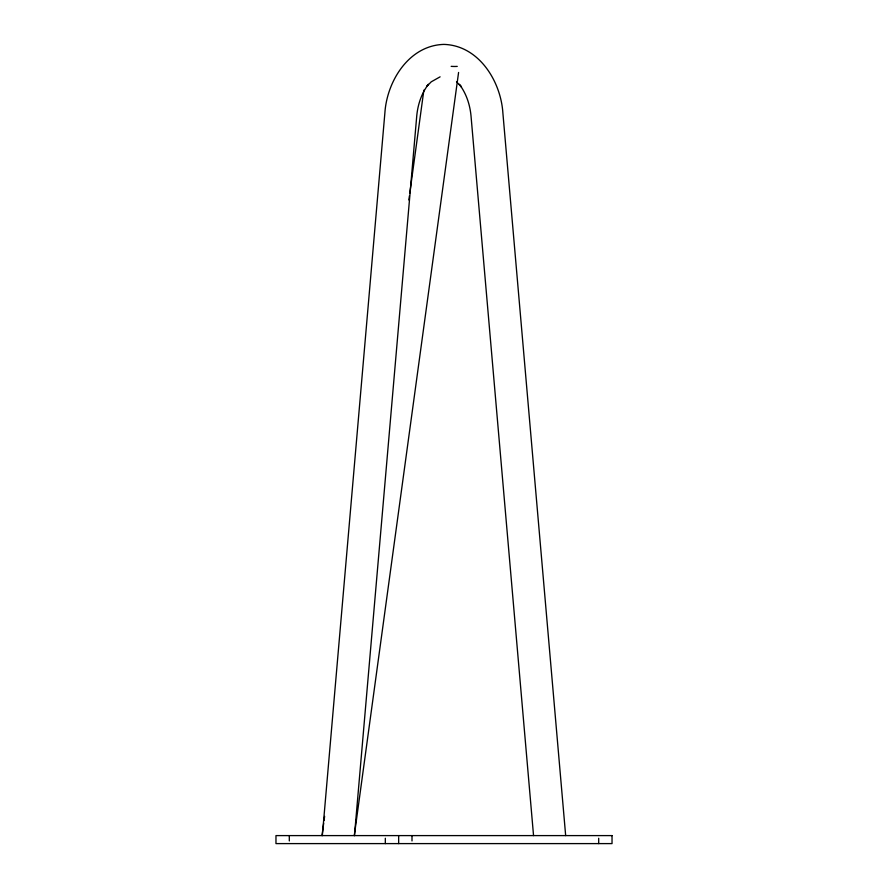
<?xml version="1.0" encoding="UTF-8"?>
<svg xmlns="http://www.w3.org/2000/svg" width="888" height="888" viewBox="0 0 888 888"><rect width="100%" height="100%" fill="white"/><g stroke="black" fill="none" stroke-linecap="round" stroke-linejoin="round"><path stroke-width="1.33" d="M322.333 835.597L384.881 112.909C386.946 81.097 409.035 45.377 443.867 44.4C478.71 45.377 500.799 81.097 502.874 112.898L565.667 835.597M354.456 835.597L416.772 115.651C417.871 104.407 421.523 93.318 428.438 84.282L426.984 86.058M322 835.597L323.687 823.243M324.065 820.501L324.62 816.383M408.857 199.955L409.424 195.837M409.801 193.084L423.865 90.121M354.301 835.597L458.585 72.45M427.095 86.092L431.224 81.829L440.104 76.834M456.521 81.829L461.483 86.946L460.04 85.17M459.318 84.282C466.222 93.318 469.885 104.407 470.995 115.662L533.544 835.597M598.69 838.261L598.69 843.6M411.999 835.597L411.999 840.936M398.656 835.597L398.656 843.6M385.325 838.261L385.325 843.6M289.31 835.597L289.31 840.936M457.253 66.378A16.006 2.142 7.8 0 1 451.171 66.356M612.032 835.597L275.968 835.597L275.968 843.6L612.032 843.6L612.032 835.597"/></g></svg>
